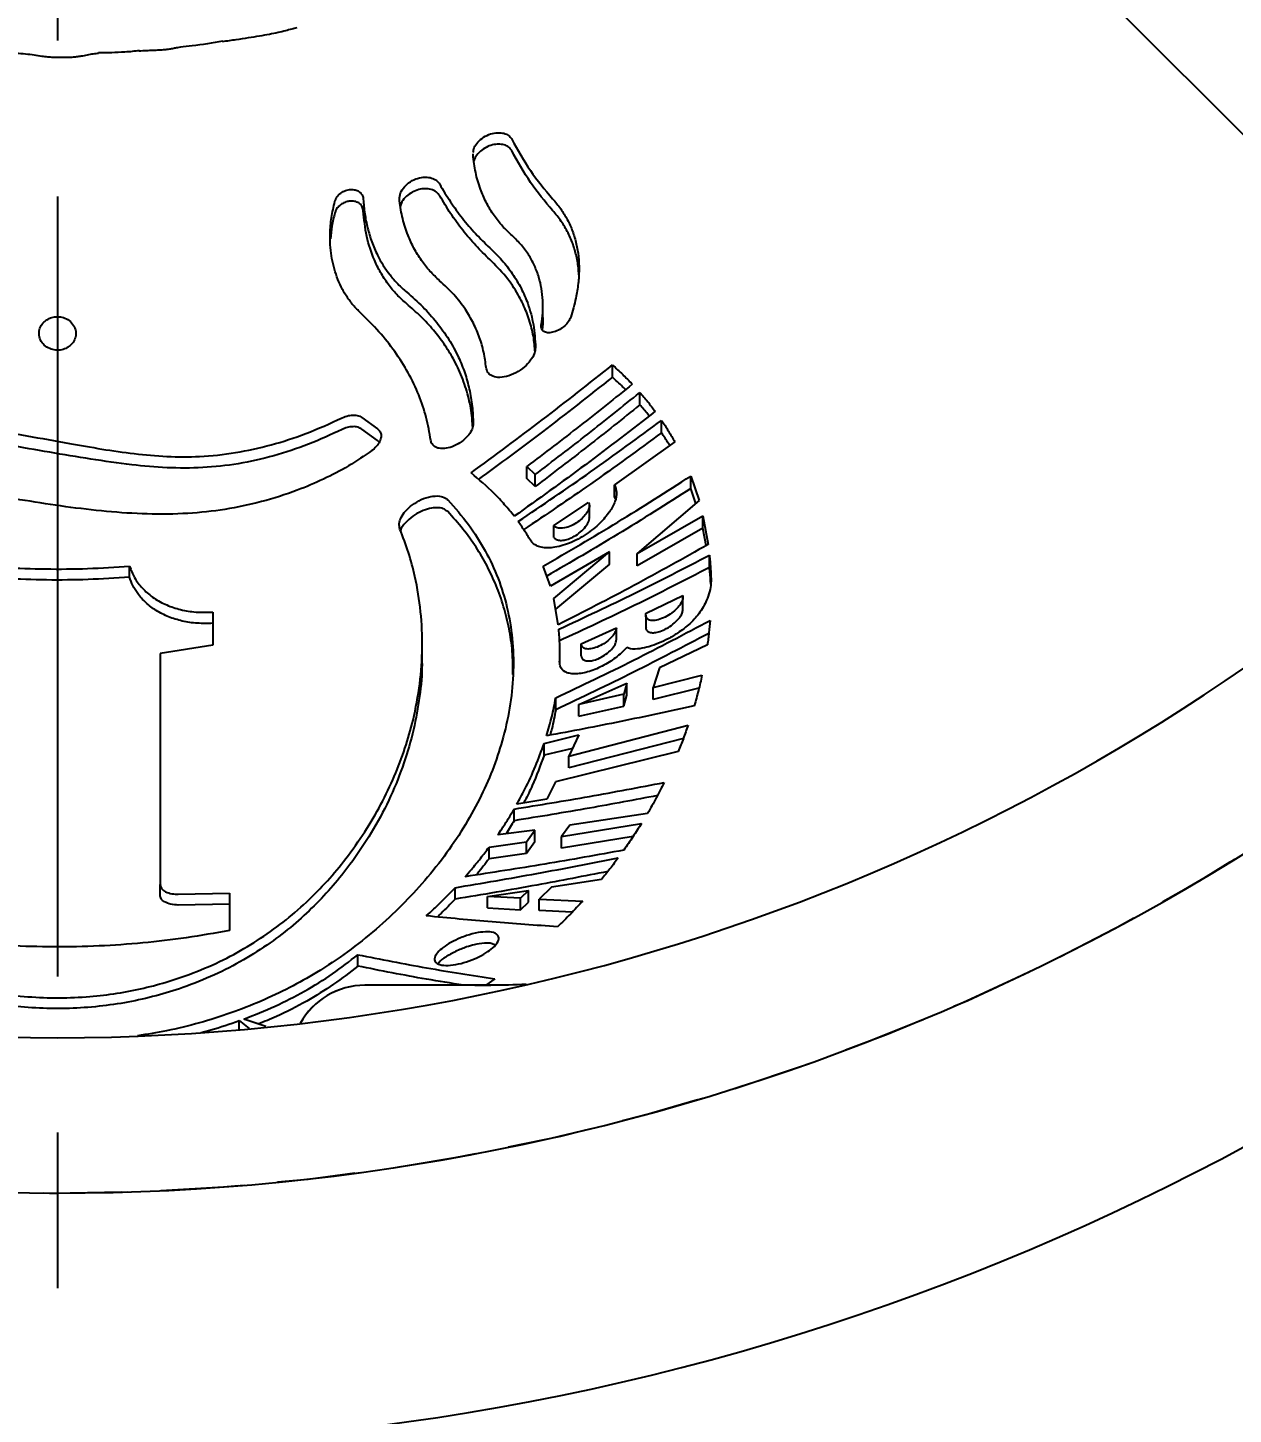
# Model space of a CAD drawing. Header units: millimetres. Extents: x 8 to 862, y 8 to 585.
# Drawn here: x 116.88 to 136.51, y 504.7 to 527.29 of the extents above; entities that cross this region are included whole.
import ezdxf

# ---------------------------------------------------------------- set-up
doc = ezdxf.new("R2010")
doc.units = ezdxf.units.MM
doc.linetypes.add('CENTERX2', pattern=[20.32, 12.7, -2.54, 2.54, -2.54])
doc.linetypes.add('HIDDEN', pattern=[1.905, 1.27, -0.635])
for name, color, linetype in [('CENTERLINE', 4, 'CENTERX2'), ('DIMENSIONS', 2, 'Continuous'), ('HIDDEN', 3, 'HIDDEN')]:
    doc.layers.add(name, color=color, linetype=linetype)
doc.layers.add('OUTLINE', color=7, linetype='Continuous', lineweight=25)
doc.styles.add('SLDTEXTSTYLE0', font='TXT', dxfattribs={"width": 0.75})
doc.dimstyles.new('SLDDIMSTYLE8', dxfattribs={"dimtxt": 3.5, "dimasz": 2, "dimexe": 0, "dimexo": 0.0625, "dimgap": 0.875, "dimtad": 1, "dimdec": 4, "dimzin": 12, "dimdsep": 46, "dimtxsty": 'SLDTEXTSTYLE0', "dimsah": 1, "dimcen": 0.09, "dimazin": 3, "dimtfac": 1, "dimtofl": 0, "dimtmove": 0, "dimatfit": 3, "dimfxl": 0, "dimfrac": 2, "dimtolj": 1, "dimtzin": 12, "dimarcsym": 0})

# ---------------------------------------------------------------- blocks, each defined once
blk = doc.blocks.new('_D_64')
at = {"layer": 'DIMENSIONS'}
for p, q in [((169.48, 544.855), (205.285, 544.855)), ((143.911, 518.303), (179.532, 482.682))]:
    blk.add_line(p, q, dxfattribs=at)
blk.add_arc((117.359, 544.855), 85.926, 315, 0, dxfattribs=at)
for points in [[(203.285, 544.855), (202.761, 542.861), (203.761, 542.849)], [(178.118, 484.096), (179.873, 485.178), (179.158, 485.876)]]:
    blk.add_solid(points, dxfattribs=at)
at = {"layer": 'DIMENSIONS', "char_height": 3.5, "attachment_point": 1, "rotation": 67.5, "style": 'SLDTEXTSTYLE0'}
for s, insert in [('Relief', (191.838, 511.917)), ('45°', (188.643, 504.204))]:
    blk.add_mtext(s, dxfattribs=dict(at, insert=insert))

msp = doc.modelspace()

# ---------------------------------------------------------------- linework, layer by layer
at = {"layer": 'CENTERLINE'}
for p, q in [((143.20394, 519.01015), (117.35918, 544.85491)), ((117.35918, 544.85491), (117.35918, 464.40584))]:
    msp.add_line(p, q, dxfattribs=at)
at = {"layer": 'HIDDEN'}
for centre, radius, start, end in [((117.35918, 544.85491), 36.55, 168.117223, 20.363121), ((117.35918, 544.8549), 36.55, 224.999997, 315.000003), ((117.35919, 544.85489), 45.99999, 273.123998, 311.876002)]:
    msp.add_arc(centre, radius, start, end, dxfattribs=at)
at = {"layer": 'OUTLINE'}
for p, q in [((124.12783, 525.21471), (124.13025, 525.23319)), ((125.26626, 522.56456), (125.26626, 522.75791)), ((126.39829, 521.59388), (126.39829, 521.79295)), ((126.84576, 521.14411), (126.84576, 521.34497)), ((122.3193, 520.93775), (122.57181, 520.75459)), ((127.19885, 520.68893), (127.19885, 520.89097)), ((122.57181, 520.56522), (122.3193, 520.74869)), ((122.59946, 520.53823), (122.57181, 520.56522)), ((127.41518, 520.54004), (126.43067, 519.84249)), ((125.00394, 520.1396), (125.13972, 520.00773)), ((125.00394, 519.94461), (125.00394, 520.1396)), ((125.13972, 519.81235), (125.00394, 519.94461)), ((125.13972, 519.81235), (125.13972, 520.00773)), ((127.67527, 519.98435), (127.80994, 519.584)), ((127.67527, 519.78145), (127.67527, 519.98435)), ((126.43067, 519.64336), (126.43067, 519.84249)), ((126.44696, 519.61234), (126.43067, 519.64336)), ((127.75698, 519.53859), (127.67527, 519.78145)), ((125.44616, 519.17896), (126.01004, 519.55495)), ((126.02368, 519.30412), (126.02368, 519.50299)), ((127.80994, 519.584), (126.80286, 518.72044)), ((125.44616, 518.98291), (125.44616, 519.17896)), ((126.80286, 518.72044), (127.87357, 519.33847)), ((127.87357, 519.33847), (127.95918, 518.86982)), ((127.87357, 519.13585), (127.87357, 519.33847)), ((127.87357, 519.13585), (126.80286, 518.52126)), ((127.92562, 518.85125), (127.87357, 519.13585)), ((126.3535, 518.7478), (125.38848, 518.19095)), ((125.44304, 517.98729), (126.3535, 518.7478)), ((126.3535, 518.54969), (126.3535, 518.7478)), ((126.80286, 518.52126), (126.80286, 518.72044)), ((118.53309, 518.33765), (118.53309, 518.51751)), ((125.38848, 518.19095), (125.27277, 518.5163)), ((126.3535, 518.54969), (125.47274, 517.81675)), ((127.97987, 518.49408), (127.97987, 518.69593)), ((126.94656, 517.75031), (127.54337, 518.03966)), ((125.51693, 517.56299), (125.44304, 517.98729)), ((127.54728, 517.81116), (127.54728, 518.01023)), ((119.89132, 517.76675), (119.89132, 517.23205)), ((126.94264, 517.7203), (126.94264, 517.52249)), ((125.89215, 517.25253), (126.46256, 517.51267)), ((126.46256, 517.31582), (126.46256, 517.51267)), ((119.89132, 517.23205), (119.03197, 517.09556)), ((123.30131, 517.06859), (123.30131, 517.25925)), ((125.89215, 517.05715), (125.89215, 517.25253)), ((127.94601, 517.2323), (127.16418, 516.85844)), ((119.03197, 517.09556), (119.03197, 513.33028)), ((125.54198, 516.93757), (125.54198, 517.11766)), ((127.16418, 516.85844), (127.06394, 516.54197)), ((127.06394, 516.54197), (127.85763, 516.73853)), ((125.85366, 516.26515), (126.63154, 516.61227)), ((126.63154, 516.61227), (126.58713, 516.42946)), ((126.63154, 516.41661), (126.63154, 516.61227)), ((127.06394, 516.34579), (127.06394, 516.54197)), ((127.80821, 516.52869), (127.06394, 516.34579)), ((125.47571, 516.17627), (125.47571, 516.36968)), ((126.58713, 516.42946), (125.85366, 516.26515)), ((125.85366, 516.0713), (125.85366, 516.26515)), ((125.85366, 516.0713), (126.58713, 516.23419)), ((126.58713, 516.23419), (126.58713, 516.42946)), ((126.58713, 516.23419), (126.63154, 516.41661)), ((125.68979, 515.42339), (127.63095, 515.92533)), ((125.2866, 515.63046), (125.85366, 515.7669)), ((125.2866, 515.43847), (125.2866, 515.63046)), ((125.85366, 515.7669), (125.68979, 515.42339)), ((127.55375, 515.70995), (125.68979, 515.23119)), ((125.74975, 515.54907), (125.2866, 515.43847)), ((127.4702, 515.49704), (125.47346, 515.00332)), ((125.68979, 515.23119), (125.68979, 515.42339)), ((125.47346, 515.00332), (125.32841, 514.71891)), ((125.32841, 514.71891), (124.84188, 514.63736)), ((124.79776, 514.3705), (124.79776, 514.56013)), ((126.97129, 514.4902), (125.70769, 514.29746)), ((125.13266, 514.21701), (124.53059, 514.13819)), ((124.99946, 514.02611), (125.13266, 514.21701)), ((125.13266, 514.0276), (125.13266, 514.21701)), ((125.57106, 514.11264), (126.87257, 514.3262)), ((125.70769, 514.29746), (125.57106, 514.11264)), ((124.38845, 513.93903), (124.99946, 514.02611)), ((125.13266, 514.0276), (124.99946, 513.83716)), ((124.99946, 513.83716), (124.99946, 514.02611)), ((126.73599, 514.11278), (125.57106, 513.92299)), ((125.57106, 513.92299), (125.57106, 514.11264)), ((124.38845, 513.75084), (124.38845, 513.93903)), ((124.99946, 513.83716), (124.38845, 513.75084)), ((119.03197, 513.156), (119.03197, 513.33028)), ((126.21836, 513.41172), (125.40724, 513.28699)), ((119.32745, 513.17169), (120.15969, 513.19034)), ((120.15969, 513.19034), (120.15969, 512.58154)), ((123.83557, 513.09214), (123.83557, 513.27883)), ((124.36652, 513.1385), (125.02941, 513.23151)), ((124.90287, 513.10809), (124.36652, 513.1385)), ((124.36652, 512.95154), (124.36652, 513.1385)), ((125.02941, 513.23151), (124.90287, 513.10809)), ((124.90287, 512.92075), (124.90287, 513.10809)), ((125.02941, 513.04387), (125.02941, 513.23151)), ((125.40724, 513.28699), (125.20689, 513.09289)), ((125.20689, 513.09289), (125.91563, 513.0625)), ((125.20689, 512.90535), (125.20689, 513.09289)), ((120.15969, 513.01316), (119.32745, 512.99679)), ((124.36652, 512.95154), (124.90287, 512.92075)), ((124.90287, 512.92075), (125.02941, 513.04387)), ((125.74496, 512.88196), (125.20689, 512.90535)), ((122.25185, 512.00282), (122.25185, 512.18697)), ((124.48404, 511.79533), (124.3354, 511.69289)), ((124.15675, 511.68903), (122.36658, 511.68984)), ((120.32149, 511.11384), (120.48205, 510.98788)), ((120.32149, 510.9653), (120.32149, 511.11384)), ((120.75425, 511.01624), (120.3947, 511.14047))]:
    msp.add_line(p, q, dxfattribs=at)
at = {"layer": 'OUTLINE', "flags": 128}
msp.add_lwpolyline([(124.58388, 511.69377), (124.35876, 511.69351), (123.93892, 511.69305), (123.44763, 511.69251), (122.88297, 511.69191), (122.36515, 511.69136)], dxfattribs=at)
at = {"layer": 'OUTLINE'}
for centre, radius, start, end in [((117.35918, 544.85491), 40.67122, 180.000003, 359.999997), ((117.35918, 544.85491), 34.01882, 180.000003, 359.999997), ((117.35918, 544.8549), 36.55, 224.999997, 315.000003), ((122.36629, 510.49137), 1.20001, 90.068295, 151.353941), ((122.36601, 510.48985), 1.19999, 89.972498, 151.267155)]:
    msp.add_arc(centre, radius, start, end, dxfattribs=at)
for points, knots in [([(121.25697, 527.28199), (121.22986, 527.27541), (121.16887, 527.2606), (121.06789, 527.23399), (120.94642, 527.20517), (120.80467, 527.17537), (120.64264, 527.14595), (120.46051, 527.11696), (120.25844, 527.08775), (120.11725, 527.06702), (120.0434, 527.05617)], [0, 0, 0, 0, 0.06772895, 0.15242777, 0.25357901, 0.37087168, 0.50417157, 0.65344739, 0.81870925, 1, 1, 1, 1]), ([(118.02982, 526.8674), (117.99894, 526.8646), (117.93598, 526.85887), (117.84182, 526.83881), (117.75327, 526.8215), (117.67086, 526.80881), (117.60804, 526.80269), (117.55091, 526.79981), (117.49984, 526.79949), (117.43611, 526.79907), (117.37866, 526.79874), (117.32692, 526.79922), (117.27216, 526.80167), (117.19986, 526.8077), (117.0975, 526.82024), (116.97676, 526.83772), (116.83632, 526.85776), (116.73872, 526.86413), (116.68841, 526.86741)], [0, 0, 0, 0, 0.068806204, 0.140298951, 0.213593562, 0.269277718, 0.325433927, 0.35370567, 0.396326127, 0.43884676, 0.495288942, 0.523942813, 0.553777228, 0.617029328, 0.685038688, 0.782822471, 0.888059781, 1, 1, 1, 1]), ([(118.69423, 526.91018), (118.61555, 526.90209), (118.3938, 526.87929), (118.1708, 526.87687), (118.02691, 526.87531)], [0, 0, 0, 0, 0.35476174, 1, 1, 1, 1]), ([(119.36461, 526.96697), (119.34747, 526.96435), (119.30989, 526.9586), (119.26137, 526.94858), (119.21753, 526.94096), (119.1811, 526.93528), (119.14226, 526.93014), (119.10105, 526.92565), (119.05747, 526.92188), (118.99473, 526.91769), (118.91054, 526.91404), (118.80273, 526.9109), (118.72796, 526.90643), (118.68909, 526.9041)], [0, 0, 0, 0, 0.07656507, 0.16783059, 0.21871162, 0.27299764, 0.33065387, 0.39166687, 0.45603665, 0.52376637, 0.66928354, 0.82809452, 1, 1, 1, 1]), ([(120.05269, 527.06601), (119.88652, 527.03666), (119.65727, 526.99617), (119.42542, 526.97683), (119.36161, 526.9715)], [0, 0, 0, 0, 0.72480331, 1, 1, 1, 1]), ([(124.13298, 525.25404), (124.13432, 525.27237), (124.13824, 525.32561), (124.19006, 525.40702), (124.27348, 525.48908), (124.38253, 525.54883), (124.49779, 525.57863), (124.60424, 525.57709), (124.69063, 525.54756), (124.73884, 525.50557), (124.75472, 525.47754), (124.75817, 525.47146)], [0, 0, 0, 0, 0.0669373, 0.19441104, 0.34070085, 0.4961824, 0.64466582, 0.77395825, 0.88173941, 0.97435607, 1, 1, 1, 1]), ([(124.75817, 525.28345), (124.74351, 525.30412), (124.71257, 525.34775), (124.63308, 525.38218), (124.54141, 525.39308), (124.44095, 525.37899), (124.33909, 525.34054), (124.24599, 525.27724), (124.17313, 525.20176), (124.15161, 525.14095), (124.14286, 525.1162)], [0, 0, 0, 0, 0.097813828, 0.206383155, 0.326176876, 0.457734895, 0.599997476, 0.749067249, 0.897901872, 1, 1, 1, 1]), ([(124.75817, 525.47146), (124.85426, 525.29694), (125.04485, 524.95076), (125.29915, 524.6483), (125.42524, 524.49833)], [0, 0, 0, 0, 0.50414783, 1, 1, 1, 1]), ([(125.42524, 524.30669), (125.30021, 524.45599), (125.04588, 524.75969), (124.85514, 525.10692), (124.75817, 525.28345)], [0, 0, 0, 0, 0.49160784, 1, 1, 1, 1]), ([(124.7449, 523.91843), (124.69161, 523.96927), (124.58518, 524.07081), (124.45024, 524.24933), (124.33579, 524.44485), (124.23879, 524.67198), (124.16346, 524.92948), (124.13983, 525.11868), (124.12783, 525.21471)], [0, 0, 0, 0, 0.15009999, 0.29977857, 0.45484278, 0.6113973, 0.80278191, 1, 1, 1, 1]), ([(122.92944, 524.46465), (122.93002, 524.49966), (122.93122, 524.5727), (122.98872, 524.67623), (123.0775, 524.76477), (123.1921, 524.82712), (123.31276, 524.85542), (123.42355, 524.85009), (123.51405, 524.81579), (123.56408, 524.77107), (123.58172, 524.7422), (123.58493, 524.73693)], [0, 0, 0, 0, 0.11445098, 0.23874182, 0.37938788, 0.52622378, 0.66445241, 0.78502952, 0.88803782, 0.97957601, 1, 1, 1, 1]), ([(121.87677, 524.45751), (121.88675, 524.48274), (121.90755, 524.53534), (121.97186, 524.596), (122.04962, 524.63731), (122.13207, 524.65451), (122.20762, 524.64848), (122.27021, 524.62227), (122.31578, 524.57878), (122.33728, 524.53227), (122.34041, 524.50274), (122.34142, 524.49317)], [0, 0, 0, 0, 0.12774238, 0.26624311, 0.40878386, 0.54279662, 0.660921, 0.76410626, 0.85904995, 0.95434946, 1, 1, 1, 1]), ([(123.58493, 524.54845), (123.56779, 524.57096), (123.53175, 524.61829), (123.44437, 524.65593), (123.34535, 524.66775), (123.23967, 524.65233), (123.13475, 524.61089), (123.0408, 524.54293), (122.97026, 524.46465), (122.95188, 524.40374), (122.94494, 524.38074)], [0, 0, 0, 0, 0.10475052, 0.22017578, 0.34419928, 0.47644897, 0.61675867, 0.7630264, 0.91051283, 1, 1, 1, 1]), ([(123.58493, 524.73693), (123.64217, 524.64099), (123.75585, 524.45043), (123.95212, 524.18211), (124.16445, 523.92929), (124.32249, 523.77668), (124.40115, 523.70073)], [0, 0, 0, 0, 0.253002318, 0.502515785, 0.752393366, 1, 1, 1, 1]), ([(122.29569, 522.64173), (122.25463, 522.68315), (122.17278, 522.76572), (122.06843, 522.90792), (121.97951, 523.06177), (121.88536, 523.27934), (121.81095, 523.57212), (121.79294, 523.89999), (121.81774, 524.19868), (121.85691, 524.37042), (121.87677, 524.45751)], [0, 0, 0, 0, 0.08940859, 0.17823362, 0.26977615, 0.36163317, 0.54136924, 0.72995063, 0.86306193, 1, 1, 1, 1]), ([(122.34142, 524.30367), (122.33756, 524.32586), (122.32969, 524.37109), (122.28232, 524.42511), (122.21889, 524.4568), (122.14772, 524.46596), (122.07537, 524.45589), (122.00483, 524.42769), (121.94172, 524.38152), (121.89677, 524.32592), (121.88245, 524.28437), (121.87677, 524.2679)], [0, 0, 0, 0, 0.10518667, 0.21444759, 0.32538409, 0.43579073, 0.5495712, 0.66872309, 0.79237922, 0.91771616, 1, 1, 1, 1]), ([(122.34142, 524.49317), (122.34777, 524.41385), (122.36038, 524.25632), (122.40714, 524.02311), (122.47584, 523.79661), (122.58835, 523.53453), (122.73337, 523.30431), (122.90131, 523.10888), (122.99877, 523.02217), (123.04764, 522.97869)], [0, 0, 0, 0, 0.13881577, 0.27567136, 0.41423129, 0.55130786, 0.77250874, 0.88592638, 1, 1, 1, 1]), ([(123.58475, 523.16531), (123.53024, 523.21634), (123.42145, 523.31819), (123.28199, 523.49659), (123.16228, 523.6916), (123.05839, 523.91871), (122.97471, 524.17696), (122.94467, 524.36789), (122.92944, 524.46465)], [0, 0, 0, 0, 0.15036793, 0.30010106, 0.45489943, 0.61078322, 0.80274643, 1, 1, 1, 1]), ([(124.40115, 523.51019), (124.32351, 523.58537), (124.16754, 523.73638), (123.95576, 523.98829), (123.75821, 524.25791), (123.64296, 524.45116), (123.58493, 524.54845)], [0, 0, 0, 0, 0.2444445, 0.491034568, 0.743772576, 1, 1, 1, 1]), ([(125.42524, 524.49833), (125.47026, 524.44517), (125.55949, 524.33981), (125.66811, 524.16163), (125.75409, 523.97082), (125.81422, 523.7687), (125.84862, 523.55901), (125.85888, 523.34101), (125.84442, 523.11406), (125.80315, 522.85319), (125.74991, 522.67341), (125.71916, 522.56956)], [0, 0, 0, 0, 0.10179668, 0.20178956, 0.3041598, 0.40730136, 0.50942301, 0.61437791, 0.72594545, 0.841689, 1, 1, 1, 1]), ([(121.87677, 524.2679), (121.85984, 524.19681), (121.82676, 524.05792), (121.81306, 523.91581), (121.80637, 523.84643)], [0, 0, 0, 0, 0.511825551, 1, 1, 1, 1]), ([(123.04764, 522.78941), (122.99274, 522.8387), (122.88327, 522.937), (122.74147, 523.1095), (122.61857, 523.29826), (122.49218, 523.55497), (122.38246, 523.89057), (122.35529, 524.16405), (122.34142, 524.30367)], [0, 0, 0, 0, 0.12868582, 0.25659961, 0.38859428, 0.52119346, 0.75553445, 1, 1, 1, 1]), ([(125.84981, 523.2621), (125.8496, 523.28178), (125.84861, 523.3742), (125.82126, 523.53643), (125.76576, 523.7462), (125.67991, 523.94633), (125.5679, 524.13682), (125.47304, 524.24978), (125.42524, 524.30669)], [0, 0, 0, 0, 0.05128401, 0.24080037, 0.42642359, 0.61608195, 0.80656609, 1, 1, 1, 1]), ([(125.24019, 522.44295), (125.24915, 522.51002), (125.26678, 522.64201), (125.26791, 522.84098), (125.24796, 523.03515), (125.20338, 523.22767), (125.13233, 523.41485), (125.03161, 523.59632), (124.90357, 523.76761), (124.7983, 523.86767), (124.7449, 523.91843)], [0, 0, 0, 0, 0.12452748, 0.245059, 0.36546716, 0.48328303, 0.60801194, 0.7328998, 0.8645003, 1, 1, 1, 1]), ([(124.40115, 523.70073), (124.46883, 523.63472), (124.60213, 523.50472), (124.77298, 523.28395), (124.91529, 523.04745), (125.03547, 522.76903), (125.12379, 522.44483), (125.13889, 522.20254), (125.14658, 522.07913)], [0, 0, 0, 0, 0.15431784, 0.30395177, 0.45471757, 0.60416125, 0.79837684, 1, 1, 1, 1]), ([(125.13577, 522.02528), (125.13307, 522.07047), (125.12497, 522.20589), (125.07688, 522.42926), (124.99119, 522.69014), (124.85687, 522.96386), (124.66591, 523.24611), (124.49084, 523.42074), (124.40115, 523.51019)], [0, 0, 0, 0, 0.079920653, 0.239466256, 0.401720141, 0.564028823, 0.776665529, 1, 1, 1, 1]), ([(124.3413, 521.74962), (124.33046, 521.83285), (124.3089, 521.9983), (124.23864, 522.24101), (124.13933, 522.47534), (124.00013, 522.71194), (123.81813, 522.94789), (123.66376, 523.0917), (123.58475, 523.16531)], [0, 0, 0, 0, 0.15286369, 0.30389599, 0.45906314, 0.61581325, 0.80334715, 1, 1, 1, 1]), ([(123.04764, 522.97869), (123.13646, 522.90062), (123.31076, 522.74744), (123.54102, 522.48913), (123.73817, 522.21412), (123.88922, 521.93656), (123.99834, 521.66411), (124.07256, 521.39786), (124.12027, 521.12109), (124.12779, 520.9321), (124.13158, 520.83687)], [0, 0, 0, 0, 0.14286951, 0.28036946, 0.41733726, 0.55118744, 0.66137333, 0.77150475, 0.88486712, 1, 1, 1, 1]), ([(124.12154, 520.78934), (124.11848, 520.84975), (124.10998, 521.01721), (124.05356, 521.2898), (123.95328, 521.60147), (123.81809, 521.88475), (123.65951, 522.13838), (123.48262, 522.36691), (123.27914, 522.58688), (123.12567, 522.72114), (123.04764, 522.78941)], [0, 0, 0, 0, 0.0775284, 0.21493218, 0.35545682, 0.49682095, 0.61631695, 0.73856148, 0.86707171, 1, 1, 1, 1]), ([(117.30723, 522.03751), (117.32452, 522.03558), (117.37274, 522.0302), (117.45162, 522.04231), (117.53506, 522.07989), (117.6035, 522.1401), (117.65031, 522.22091), (117.66565, 522.31805), (117.6403, 522.41872), (117.57541, 522.50398), (117.48493, 522.55957), (117.38615, 522.5822), (117.291, 522.57576), (117.20518, 522.54474), (117.13244, 522.49127), (117.07865, 522.41627), (117.05324, 522.32301), (117.06647, 522.22145), (117.12108, 522.13032), (117.20582, 522.06337), (117.27392, 522.046), (117.30723, 522.03751)], [0, 0, 0, 0, 0.02910031, 0.08112118, 0.13128422, 0.18059928, 0.23137311, 0.28467608, 0.34122992, 0.40045117, 0.45959268, 0.515521, 0.56756476, 0.61723606, 0.66641183, 0.71659705, 0.76900002, 0.82457109, 0.88327274, 0.9429013, 1, 1, 1, 1]), ([(123.44053, 520.56358), (123.41871, 520.68978), (123.37505, 520.94217), (123.24926, 521.31191), (123.07782, 521.67164), (122.85828, 522.01534), (122.59789, 522.34289), (122.39797, 522.54059), (122.29569, 522.64173)], [0, 0, 0, 0, 0.15859305, 0.3171869, 0.48239754, 0.65163572, 0.8217806, 1, 1, 1, 1]), ([(125.71916, 522.56956), (125.708, 522.54506), (125.68443, 522.49333), (125.62117, 522.42688), (125.542, 522.36839), (125.4517, 522.32785), (125.36578, 522.31271), (125.2961, 522.32445), (125.25144, 522.36014), (125.23643, 522.40408), (125.23907, 522.43136), (125.24019, 522.44295)], [0, 0, 0, 0, 0.12130015, 0.25607825, 0.4097429, 0.56594936, 0.70020468, 0.80034561, 0.87633941, 0.94744533, 1, 1, 1, 1]), ([(125.26599, 522.56455), (125.26607, 522.56298), (125.26975, 522.49592), (125.2624, 522.42887), (125.25522, 522.36338)], [0, 0, 0, 0, 0.02335726, 1, 1, 1, 1]), ([(125.14658, 522.07913), (125.1419, 522.04367), (125.13183, 521.96734), (125.063, 521.85905), (124.96281, 521.75312), (124.82919, 521.66167), (124.68121, 521.60124), (124.54169, 521.58328), (124.43139, 521.60843), (124.35894, 521.67004), (124.34705, 521.72369), (124.3413, 521.74962)], [0, 0, 0, 0, 0.09489567, 0.20423956, 0.33574529, 0.48509149, 0.63420656, 0.76074997, 0.85594021, 0.93037838, 1, 1, 1, 1]), ([(124.09641, 520.03536), (124.48476, 520.32099), (125.26258, 520.89307), (126.01936, 521.49271), (126.39829, 521.79295)], [0, 0, 0, 0, 0.49928395, 1, 1, 1, 1]), ([(126.39829, 521.79295), (126.42668, 521.7674), (126.48325, 521.7165), (126.59263, 521.61317), (126.67093, 521.53271), (126.7228, 521.47941)], [0, 0, 0, 0, 0.25391515, 0.50574199, 1, 1, 1, 1]), ([(126.39829, 521.59388), (126.01973, 521.29493), (125.30137, 520.72764), (124.56329, 520.18626), (124.21415, 519.93018)], [0, 0, 0, 0, 0.52696681, 1, 1, 1, 1]), ([(126.7228, 521.47941), (126.43934, 521.25203), (125.87264, 520.79741), (125.29344, 520.35882), (125.00394, 520.1396)], [0, 0, 0, 0, 0.50017407, 1, 1, 1, 1]), ([(126.61247, 521.39175), (126.59653, 521.40765), (126.52704, 521.477), (126.45433, 521.543), (126.39829, 521.59388)], [0, 0, 0, 0, 0.229250368, 1, 1, 1, 1]), ([(125.13972, 520.00773), (125.42692, 520.22642), (126.00184, 520.66421), (126.56428, 521.11792), (126.84576, 521.34497)], [0, 0, 0, 0, 0.49954918, 1, 1, 1, 1]), ([(126.84576, 521.34497), (126.86759, 521.31988), (126.91114, 521.26981), (126.99515, 521.16833), (127.05475, 521.08995), (127.09432, 521.03793)], [0, 0, 0, 0, 0.25251688, 0.50385189, 1, 1, 1, 1]), ([(112.50095, 520.90501), (112.62165, 520.93312), (112.86972, 520.99088), (113.25847, 521.02857), (113.6717, 521.03814), (114.1047, 521.01798), (114.55372, 520.97761), (115.00711, 520.92242), (115.54425, 520.84882), (116.16287, 520.75659), (116.85986, 520.64096), (117.49869, 520.5263), (118.08064, 520.4213), (118.60991, 520.34395), (119.14195, 520.29671), (119.69415, 520.29359), (120.2634, 520.35564), (120.84165, 520.48392), (121.42478, 520.6699), (121.80085, 520.84176), (121.99668, 520.93126)], [0, 0, 0, 0, 0.03846069, 0.07904641, 0.1210282, 0.16679793, 0.21360621, 0.26104966, 0.30866324, 0.38201748, 0.4553321, 0.52812215, 0.58363245, 0.6390192, 0.69422329, 0.74942711, 0.81028261, 0.87165953, 0.93316988, 1, 1, 1, 1]), ([(121.99668, 520.93126), (122.02991, 520.9451), (122.0948, 520.97214), (122.19406, 520.98125), (122.27155, 520.96765), (122.3076, 520.94508), (122.3193, 520.93775)], [0, 0, 0, 0, 0.31893789, 0.62286143, 0.87754418, 1, 1, 1, 1]), ([(127.09432, 521.03793), (126.71733, 520.74574), (125.96334, 520.16135), (125.18721, 519.6067), (124.79914, 519.32937)], [0, 0, 0, 0, 0.49998919, 1, 1, 1, 1]), ([(126.84576, 521.14411), (126.5644, 520.91813), (126.00188, 520.46632), (125.42705, 520.03029), (125.13972, 519.81235)], [0, 0, 0, 0, 0.50017144, 1, 1, 1, 1]), ([(126.99662, 520.96321), (126.98889, 520.97304), (126.94035, 521.03477), (126.88896, 521.09417), (126.84576, 521.14411)], [0, 0, 0, 0, 0.15924366, 1, 1, 1, 1]), ([(121.99668, 520.74252), (121.81576, 520.6591), (121.45376, 520.49219), (120.88653, 520.30519), (120.30959, 520.17356), (119.7265, 520.11231), (119.14546, 520.11061), (118.53719, 520.16574), (117.90086, 520.25957), (117.23154, 520.36985), (116.55921, 520.48832), (115.88576, 520.60409), (115.2134, 520.70842), (114.61504, 520.78198), (114.0936, 520.82832), (113.65217, 520.84939), (113.23676, 520.83955), (112.85233, 520.79905), (112.61618, 520.74329), (112.50095, 520.71607)], [0, 0, 0, 0, 0.06185313, 0.123757674, 0.185158645, 0.245360715, 0.305498801, 0.365382634, 0.434922102, 0.505290558, 0.576118352, 0.647008685, 0.717574626, 0.787477735, 0.834251784, 0.880190011, 0.92468463, 0.963247004, 1, 1, 1, 1]), ([(122.3193, 520.74869), (122.29757, 520.76068), (122.2513, 520.78621), (122.16618, 520.79107), (122.0789, 520.77782), (122.02355, 520.75405), (121.99668, 520.74252)], [0, 0, 0, 0, 0.2186628, 0.46553085, 0.74059028, 1, 1, 1, 1]), ([(122.57181, 520.75459), (122.58829, 520.73935), (122.62111, 520.70902), (122.63534, 520.63806), (122.61879, 520.56177), (122.57161, 520.48213), (122.52002, 520.43061), (122.48673, 520.40531), (122.48224, 520.4019)], [0, 0, 0, 0, 0.15617683, 0.31081736, 0.48705891, 0.70258418, 0.9599148, 1, 1, 1, 1]), ([(124.13158, 520.83687), (124.12728, 520.80643), (124.11804, 520.74093), (124.05755, 520.64901), (123.97029, 520.56058), (123.85534, 520.48596), (123.72927, 520.43816), (123.61094, 520.42568), (123.51719, 520.44855), (123.45681, 520.50009), (123.44563, 520.5437), (123.44053, 520.56358)], [0, 0, 0, 0, 0.09633196, 0.207293945, 0.339904818, 0.489105015, 0.637227738, 0.76352567, 0.859962113, 0.936172655, 1, 1, 1, 1]), ([(124.86374, 519.24349), (125.25827, 519.50994), (126.04785, 520.04319), (126.81501, 520.60825), (127.19885, 520.89097)], [0, 0, 0, 0, 0.499656216, 1, 1, 1, 1]), ([(127.19885, 520.89097), (127.21813, 520.86226), (127.25664, 520.80492), (127.33017, 520.68875), (127.38124, 520.59942), (127.41518, 520.54004)], [0, 0, 0, 0, 0.25152984, 0.5025153, 1, 1, 1, 1]), ([(127.19885, 520.68893), (126.81544, 520.40773), (126.07806, 519.86692), (125.31938, 519.35642), (124.95519, 519.11136)], [0, 0, 0, 0, 0.51996137, 1, 1, 1, 1]), ([(127.33185, 520.481), (127.32489, 520.49267), (127.28276, 520.56335), (127.23703, 520.63179), (127.19885, 520.68893)], [0, 0, 0, 0, 0.16510961, 1, 1, 1, 1]), ([(122.48224, 520.4019), (122.35684, 520.31513), (122.10424, 520.14032), (121.69367, 519.92783), (121.22175, 519.72746), (120.68604, 519.55731), (120.08951, 519.43172), (119.46607, 519.3647), (118.82084, 519.35867), (118.15662, 519.40168), (117.49311, 519.48148), (116.83038, 519.58413), (116.21527, 519.68849), (115.64648, 519.78191), (115.1254, 519.86134), (114.60736, 519.93093), (114.09287, 519.98661), (113.58542, 520.02519), (113.24845, 520.02267), (113.08268, 520.02142)], [0, 0, 0, 0, 0.04733896, 0.09536253, 0.14330597, 0.20653747, 0.26966113, 0.33241422, 0.40104203, 0.46988154, 0.53909655, 0.60861942, 0.67823949, 0.73294862, 0.78771439, 0.84201207, 0.89533669, 0.94851195, 1, 1, 1, 1]), ([(124.79914, 519.32937), (124.74793, 519.39281), (124.64451, 519.52094), (124.41627, 519.76366), (124.22463, 519.92645), (124.09641, 520.03536)], [0, 0, 0, 0, 0.24499064, 0.49484431, 1, 1, 1, 1]), ([(125.27277, 518.5163), (125.67862, 518.75233), (126.4901, 519.22426), (127.28029, 519.73103), (127.67527, 519.98435)], [0, 0, 0, 0, 0.50014391, 1, 1, 1, 1]), ([(122.93741, 519.11996), (122.93104, 519.14973), (122.91735, 519.2138), (122.95665, 519.31755), (123.0294, 519.42204), (123.14139, 519.52237), (123.28138, 519.60446), (123.43211, 519.6548), (123.56914, 519.66478), (123.66722, 519.63991), (123.70518, 519.60655), (123.71643, 519.59667)], [0, 0, 0, 0, 0.08201178, 0.17649813, 0.29205731, 0.43101718, 0.58460506, 0.73485086, 0.86221686, 0.95916741, 1, 1, 1, 1]), ([(126.43067, 519.84249), (126.44696, 519.80191), (126.48261, 519.71312), (126.44039, 519.5537), (126.34757, 519.38396), (126.221, 519.23853), (126.08954, 519.12202), (125.97053, 519.0343), (125.84091, 518.95633), (125.70381, 518.89119), (125.56633, 518.84388), (125.43672, 518.81679), (125.31923, 518.8113), (125.22137, 518.82487), (125.14289, 518.85723), (125.09102, 518.89735), (125.06995, 518.92898), (125.0623, 518.94047)], [0, 0, 0, 0, 0.06426598, 0.14062905, 0.23576991, 0.35601187, 0.42736763, 0.49978909, 0.57789644, 0.65441969, 0.72753759, 0.79598764, 0.85272249, 0.90366076, 0.94305767, 0.97932169, 1, 1, 1, 1]), ([(127.67527, 519.78145), (127.28072, 519.52968), (126.50922, 519.03737), (125.71718, 518.57886), (125.33019, 518.35483)], [0, 0, 0, 0, 0.51140783, 1, 1, 1, 1]), ([(111.92531, 519.4378), (111.8517, 519.27764), (111.70549, 518.95953), (111.55426, 518.45807), (111.45494, 517.94836), (111.41103, 517.43102), (111.42033, 516.90685), (111.48322, 516.37672), (111.60109, 515.84236), (111.77523, 515.30855), (112.0069, 514.77958), (112.27437, 514.3016), (112.56398, 513.87253), (112.86624, 513.49063), (113.20914, 513.12387), (113.59378, 512.77937), (114.02251, 512.46322), (114.49483, 512.17985), (114.97275, 511.95311), (115.44618, 511.77896), (115.90528, 511.64965), (116.38484, 511.55413), (116.87992, 511.4973), (117.38322, 511.47914), (117.86896, 511.4996), (118.33014, 511.55542), (118.76256, 511.63893), (119.21984, 511.76119), (119.69302, 511.93116), (120.17218, 512.15434), (120.62085, 512.41445), (121.03571, 512.70999), (121.41617, 513.03698), (121.75689, 513.38441), (122.07562, 513.76692), (122.36905, 514.18262), (122.63229, 514.6308), (122.85034, 515.08595), (123.02453, 515.54476), (123.16861, 516.04784), (123.26998, 516.5962), (123.31213, 517.18807), (123.28683, 517.77387), (123.20199, 518.29067), (123.08303, 518.73996), (122.98611, 518.99288), (122.93741, 519.11996)], [0, 0, 0, 0, 0.02343009, 0.04653608, 0.06948412, 0.09242282, 0.11548215, 0.13912471, 0.1633349, 0.18817388, 0.21371593, 0.24005028, 0.26093572, 0.28253645, 0.30478513, 0.32766128, 0.35114349, 0.37555419, 0.40083913, 0.42140549, 0.44260635, 0.46423759, 0.48639686, 0.50883964, 0.53118242, 0.55101138, 0.5705972, 0.58973353, 0.61393966, 0.63739443, 0.65997274, 0.68284956, 0.70506771, 0.72663649, 0.74752139, 0.77125293, 0.79425693, 0.81659802, 0.83832602, 0.85947732, 0.88615133, 0.91236891, 0.93826377, 0.96398458, 0.98190353, 1, 1, 1, 1]), ([(123.71643, 519.59667), (123.83244, 519.46551), (124.06073, 519.20741), (124.33365, 518.77442), (124.54541, 518.32157), (124.69411, 517.84105), (124.77766, 517.33508), (124.79468, 516.80651), (124.74482, 516.26671), (124.63382, 515.74568), (124.47112, 515.24675), (124.26518, 514.77112), (124.00843, 514.29925), (123.70112, 513.83557), (123.35244, 513.39673), (122.9669, 512.98279), (122.54827, 512.59438), (122.0857, 512.22717), (121.61417, 511.91086), (121.14093, 511.64517), (120.67428, 511.42492), (120.1831, 511.23257), (119.66883, 511.07139), (119.16054, 510.94659), (118.82099, 510.89254), (118.66288, 510.86738)], [0, 0, 0, 0, 0.042732771, 0.084090648, 0.124554374, 0.164602274, 0.206613585, 0.249497471, 0.293489658, 0.338768557, 0.379389855, 0.421548629, 0.465249845, 0.51050071, 0.557318085, 0.602059749, 0.648617458, 0.696740982, 0.746245812, 0.78720343, 0.829260797, 0.872249011, 0.916003566, 0.96088669, 1, 1, 1, 1]), ([(123.71643, 519.40499), (123.69274, 519.42267), (123.64125, 519.46109), (123.53424, 519.4724), (123.41263, 519.45792), (123.27831, 519.41102), (123.1421, 519.33377), (123.03075, 519.22843), (122.9575, 519.14472), (122.94764, 519.09512), (122.94721, 519.09294)], [0, 0, 0, 0, 0.09423169, 0.20474525, 0.33590337, 0.49036545, 0.6621131, 0.83645114, 0.9928101, 1, 1, 1, 1]), ([(124.7781, 516.74904), (124.77785, 516.87625), (124.77738, 517.12734), (124.71968, 517.49775), (124.63287, 517.85732), (124.51171, 518.19923), (124.36038, 518.52303), (124.17925, 518.83001), (123.96634, 519.12779), (123.80053, 519.31171), (123.71643, 519.40499)], [0, 0, 0, 0, 0.12988292, 0.25637085, 0.382101, 0.50771267, 0.62651443, 0.74698596, 0.87168563, 1, 1, 1, 1]), ([(126.01004, 519.55495), (126.01634, 519.53769), (126.03014, 519.49991), (126.01098, 519.43334), (125.97076, 519.36272), (125.90338, 519.28775), (125.81194, 519.21641), (125.70462, 519.16004), (125.59806, 519.13052), (125.50868, 519.13194), (125.46082, 519.15891), (125.44752, 519.1771), (125.44616, 519.17896)], [0, 0, 0, 0, 0.06627569, 0.14509635, 0.24324663, 0.36671133, 0.51310142, 0.66913207, 0.81055181, 0.91700083, 0.99151211, 1, 1, 1, 1]), ([(125.0623, 518.94047), (125.04691, 518.96634), (125.01605, 519.01818), (124.95115, 519.12011), (124.89871, 519.19413), (124.86374, 519.24349)], [0, 0, 0, 0, 0.24919389, 0.49939655, 1, 1, 1, 1]), ([(125.44616, 518.98291), (125.45946, 518.97013), (125.48847, 518.94225), (125.55709, 518.93342), (125.63733, 518.94297), (125.73189, 518.97607), (125.83192, 519.03285), (125.92624, 519.11039), (125.9909, 519.19698), (126.02714, 519.26637), (126.02195, 519.2997), (126.02128, 519.30402)], [0, 0, 0, 0, 0.07134308, 0.15564011, 0.26035225, 0.39179437, 0.54772769, 0.71469573, 0.86728243, 0.98279929, 1, 1, 1, 1]), ([(127.95918, 518.86982), (127.55748, 518.64389), (126.75255, 518.19116), (125.92932, 517.77264), (125.51693, 517.56299)], [0, 0, 0, 0, 0.49906188, 1, 1, 1, 1]), ([(115.82005, 518.55223), (116.044, 518.53111), (116.49213, 518.48884), (117.17, 518.46651), (117.85109, 518.47113), (118.3058, 518.50205), (118.53309, 518.51751)], [0, 0, 0, 0, 0.24832001, 0.49688658, 0.74851447, 1, 1, 1, 1]), ([(118.53309, 518.51751), (118.55801, 518.45345), (118.60859, 518.32342), (118.73922, 518.15182), (118.9079, 518.00462), (119.11018, 517.8889), (119.33813, 517.80972), (119.60076, 517.76038), (119.78767, 517.76448), (119.89132, 517.76675)], [0, 0, 0, 0, 0.12294183, 0.24956181, 0.38254927, 0.52292888, 0.66513922, 0.81429445, 1, 1, 1, 1]), ([(125.52466, 517.48903), (125.93857, 517.68182), (126.76542, 518.06694), (127.57537, 518.48643), (127.97987, 518.69593)], [0, 0, 0, 0, 0.50058712, 1, 1, 1, 1]), ([(127.97987, 518.49408), (127.5757, 518.28597), (126.76566, 517.86887), (125.93891, 517.48596), (125.52466, 517.29411)], [0, 0, 0, 0, 0.49894834, 1, 1, 1, 1]), ([(127.97987, 518.69593), (127.98326, 518.66087), (127.99175, 518.57289), (128.00152, 518.43128), (128.00524, 518.32465), (128.00711, 518.27114)], [0, 0, 0, 0, 0.24822824, 0.6227673, 1, 1, 1, 1]), ([(128.00027, 518.22091), (127.99942, 518.24168), (127.99715, 518.29776), (127.98996, 518.38883), (127.98323, 518.45905), (127.97987, 518.49408)], [0, 0, 0, 0, 0.22753955, 0.61458731, 1, 1, 1, 1]), ([(118.53309, 518.33765), (118.30847, 518.32254), (117.85912, 518.29232), (117.18077, 518.2872), (116.50021, 518.30873), (116.0467, 518.35085), (115.82005, 518.3719)], [0, 0, 0, 0, 0.24852459, 0.49718562, 0.74871418, 1, 1, 1, 1]), ([(119.89132, 517.58574), (119.80622, 517.5836), (119.639, 517.57939), (119.39503, 517.61604), (119.16963, 517.68526), (118.96882, 517.78576), (118.79853, 517.91461), (118.67274, 518.05555), (118.58443, 518.19798), (118.5501, 518.29137), (118.53309, 518.33765)], [0, 0, 0, 0, 0.15262007, 0.29988677, 0.44065611, 0.57444082, 0.7009901, 0.8217275, 0.91166036, 1, 1, 1, 1]), ([(128.00711, 518.27114), (128.00246, 518.22576), (127.99271, 518.13062), (127.95058, 517.99961), (127.89387, 517.87607), (127.82778, 517.76926), (127.74995, 517.67068), (127.66372, 517.58186), (127.56594, 517.49974), (127.44761, 517.41533), (127.30972, 517.33328), (127.15406, 517.25887), (126.999, 517.20212), (126.84706, 517.16831), (126.72044, 517.15993), (126.65263, 517.185), (126.63154, 517.1928)], [0, 0, 0, 0, 0.0707277, 0.14825851, 0.21235677, 0.28167667, 0.34281881, 0.40718651, 0.47364361, 0.54092486, 0.63283661, 0.72251013, 0.80879469, 0.88832091, 0.96525615, 1, 1, 1, 1]), ([(127.54337, 518.03966), (127.54512, 518.02081), (127.54906, 517.97849), (127.5172, 517.91237), (127.46554, 517.84125), (127.38729, 517.76741), (127.2876, 517.69913), (127.17683, 517.64825), (127.07408, 517.62577), (126.99114, 517.6342), (126.94381, 517.67956), (126.94088, 517.72276), (126.94545, 517.74495), (126.94656, 517.75031)], [0, 0, 0, 0, 0.063476952, 0.142430131, 0.241079167, 0.363802777, 0.505850549, 0.651351616, 0.775481299, 0.862306766, 0.922639204, 0.981285747, 1, 1, 1, 1]), ([(125.47571, 516.36968), (125.89932, 516.57202), (126.74574, 516.97633), (127.57553, 517.41378), (127.99004, 517.6323)], [0, 0, 0, 0, 0.50046472, 1, 1, 1, 1]), ([(126.94592, 517.52247), (126.94502, 517.5141), (126.94243, 517.48975), (126.9692, 517.45195), (127.02255, 517.43115), (127.09347, 517.43128), (127.18145, 517.45262), (127.28284, 517.49811), (127.38719, 517.56693), (127.47391, 517.65158), (127.53528, 517.73425), (127.54245, 517.79048), (127.5451, 517.8113)], [0, 0, 0, 0, 0.03021794, 0.08791443, 0.15135992, 0.23383371, 0.34269676, 0.47985895, 0.63782547, 0.79536326, 0.92420622, 1, 1, 1, 1]), ([(127.99004, 517.6323), (127.98421, 517.56578), (127.97545, 517.46577), (127.95969, 517.33253), (127.95058, 517.26576), (127.94601, 517.2323)], [0, 0, 0, 0, 0.49770026, 0.74828896, 1, 1, 1, 1]), ([(127.96994, 517.42209), (127.56242, 517.20838), (126.73921, 516.77669), (125.89965, 516.37773), (125.47571, 516.17627)], [0, 0, 0, 0, 0.49504608, 1, 1, 1, 1]), ([(125.5388, 516.95652), (125.54068, 517.04592), (125.5435, 517.17961), (125.53574, 517.3572), (125.52835, 517.44518), (125.52466, 517.48903)], [0, 0, 0, 0, 0.50312135, 0.75233554, 1, 1, 1, 1]), ([(126.46256, 517.51267), (126.45906, 517.49203), (126.45128, 517.44618), (126.40666, 517.38115), (126.34268, 517.31349), (126.25566, 517.24897), (126.15455, 517.19654), (126.05341, 517.167), (125.96805, 517.16436), (125.90722, 517.19355), (125.89259, 517.23168), (125.8922, 517.25001), (125.89215, 517.25253)], [0, 0, 0, 0, 0.08098768, 0.17985846, 0.30101665, 0.44515516, 0.60035672, 0.74394312, 0.8536559, 0.92828967, 0.99015198, 1, 1, 1, 1]), ([(126.63154, 517.1928), (126.60364, 517.16332), (126.54678, 517.10324), (126.44969, 517.02352), (126.34499, 516.95084), (126.23288, 516.88648), (126.1161, 516.83274), (125.99871, 516.79199), (125.88625, 516.76716), (125.78554, 516.75879), (125.69862, 516.76782), (125.61406, 516.79561), (125.54449, 516.86385), (125.54049, 516.9289), (125.5388, 516.95652)], [0, 0, 0, 0, 0.09167122, 0.18684787, 0.28332946, 0.37957247, 0.47869088, 0.57352403, 0.65994806, 0.73839874, 0.80104137, 0.85596158, 0.93884662, 1, 1, 1, 1]), ([(125.89215, 517.05715), (125.89449, 517.04114), (125.89921, 517.00902), (125.94418, 516.97742), (126.00448, 516.96856), (126.08158, 516.97818), (126.17289, 517.00925), (126.27095, 517.06238), (126.362, 517.13368), (126.42899, 517.21211), (126.46021, 517.27643), (126.46218, 517.30939), (126.46256, 517.31582)], [0, 0, 0, 0, 0.06081386, 0.12203961, 0.19737778, 0.2963711, 0.42262153, 0.57243163, 0.73049081, 0.87127976, 0.97489049, 1, 1, 1, 1]), ([(123.2948, 517.06857), (123.29644, 516.99874), (123.30226, 516.75049), (123.25382, 516.31986), (123.15061, 515.77856), (122.98557, 515.23507), (122.76169, 514.69458), (122.47578, 514.16218), (122.16591, 513.70092), (121.85027, 513.30724), (121.54249, 512.97731), (121.20023, 512.66397), (120.81629, 512.36761), (120.38727, 512.09441), (119.91271, 511.84971), (119.43508, 511.65708), (118.96351, 511.51304), (118.50707, 511.4103), (118.03491, 511.34069), (117.55237, 511.30816), (117.06637, 511.31198), (116.59621, 511.35112), (116.14799, 511.42311), (115.7253, 511.5217), (115.27209, 511.66141), (114.79833, 511.85273), (114.31568, 512.103), (113.86533, 512.39223), (113.45087, 512.71917), (113.07323, 513.07965), (112.73927, 513.45951), (112.43227, 513.87213), (112.15555, 514.31586), (111.91467, 514.79047), (111.72237, 515.27078), (111.57616, 515.75335), (111.47031, 516.27983), (111.41441, 516.71957), (111.42308, 516.99693), (111.42532, 517.0685)], [0, 0, 0, 0, 0.01140725, 0.04055246, 0.07053799, 0.10138392, 0.13316441, 0.16597935, 0.19995776, 0.22380046, 0.24836045, 0.27360346, 0.29953558, 0.32750822, 0.35658741, 0.38665645, 0.4115239, 0.43707467, 0.46302833, 0.48942617, 0.51601475, 0.54236621, 0.56643203, 0.59012449, 0.61322461, 0.64385889, 0.67346771, 0.70193005, 0.73118337, 0.75957883, 0.78711485, 0.81372375, 0.84352728, 0.8724469, 0.9005692, 0.92796411, 0.95468591, 0.98830713, 1, 1, 1, 1]), ([(127.85763, 516.73853), (127.83884, 516.65592), (127.81059, 516.53166), (127.76706, 516.36693), (127.74348, 516.28458), (127.73165, 516.24329)], [0, 0, 0, 0, 0.49720273, 0.74792291, 1, 1, 1, 1]), ([(125.32601, 515.75228), (125.35594, 515.85501), (125.40061, 516.00838), (125.44717, 516.21518), (125.46623, 516.31835), (125.47571, 516.36968)], [0, 0, 0, 0, 0.50485017, 0.75367323, 1, 1, 1, 1]), ([(127.73165, 516.24329), (127.33291, 516.15545), (126.53357, 515.97937), (125.72916, 515.82809), (125.32601, 515.75228)], [0, 0, 0, 0, 0.49883468, 1, 1, 1, 1]), ([(125.47571, 516.17627), (125.45617, 516.07355), (125.42983, 515.93499), (125.39353, 515.79875), (125.38414, 515.76352)], [0, 0, 0, 0, 0.74138899, 1, 1, 1, 1]), ([(127.63095, 515.92533), (127.60581, 515.85371), (127.56801, 515.74603), (127.51331, 515.60366), (127.48459, 515.53264), (127.4702, 515.49704)], [0, 0, 0, 0, 0.497653613, 0.748255846, 1, 1, 1, 1]), ([(124.84188, 514.63736), (124.88634, 514.71907), (124.99614, 514.92089), (125.14928, 515.25082), (125.24121, 515.50495), (125.2866, 515.63046)], [0, 0, 0, 0, 0.25612105, 0.63260912, 1, 1, 1, 1]), ([(125.2866, 515.43847), (125.22475, 515.27211), (125.13095, 515.01985), (125.01046, 514.7626), (124.96015, 514.66896), (124.9532, 514.65602)], [0, 0, 0, 0, 0.62532945, 0.94823954, 1, 1, 1, 1]), ([(124.79776, 514.56013), (125.20694, 514.62702), (126.02386, 514.76057), (126.83693, 514.91583), (127.24274, 514.99332)], [0, 0, 0, 0, 0.50089201, 1, 1, 1, 1]), ([(127.24274, 514.99332), (127.19989, 514.90881), (127.13542, 514.78167), (127.04338, 514.61475), (126.99536, 514.5318), (126.97129, 514.4902)], [0, 0, 0, 0, 0.49712001, 0.7478554, 1, 1, 1, 1]), ([(127.13247, 514.77993), (126.76349, 514.71004), (125.98711, 514.56299), (125.20707, 514.43674), (124.79776, 514.3705)], [0, 0, 0, 0, 0.47526796, 1, 1, 1, 1]), ([(124.53059, 514.13819), (124.55424, 514.17303), (124.61301, 514.25964), (124.70284, 514.39988), (124.76624, 514.50692), (124.79776, 514.56013)], [0, 0, 0, 0, 0.25287949, 0.62859423, 1, 1, 1, 1]), ([(124.79776, 514.3705), (124.75591, 514.2995), (124.71341, 514.22739), (124.66794, 514.15716), (124.66724, 514.15608)], [0, 0, 0, 0, 0.98471762, 1, 1, 1, 1]), ([(126.87257, 514.3262), (126.82632, 514.25283), (126.75676, 514.14247), (126.65926, 513.99787), (126.60892, 513.92611), (126.58368, 513.89014)], [0, 0, 0, 0, 0.4973515, 0.74802383, 1, 1, 1, 1]), ([(123.83557, 513.27883), (124.28037, 513.35436), (125.16848, 513.50519), (126.05241, 513.67884), (126.49364, 513.76552)], [0, 0, 0, 0, 0.5008349, 1, 1, 1, 1]), ([(123.99953, 513.45878), (124.03381, 513.49815), (124.11894, 513.59593), (124.2496, 513.75535), (124.34238, 513.87808), (124.38845, 513.93903)], [0, 0, 0, 0, 0.25336473, 0.62920397, 1, 1, 1, 1]), ([(126.58368, 513.89014), (126.15473, 513.81297), (125.29516, 513.65832), (124.43197, 513.52538), (123.99953, 513.45878)], [0, 0, 0, 0, 0.49902868, 1, 1, 1, 1]), ([(124.38845, 513.75084), (124.32718, 513.6695), (124.26022, 513.58062), (124.1891, 513.49509), (124.18307, 513.48784)], [0, 0, 0, 0, 0.91522196, 1, 1, 1, 1]), ([(126.49364, 513.76552), (126.44909, 513.70596), (126.3821, 513.61641), (126.28952, 513.49909), (126.24212, 513.44088), (126.21836, 513.41172)], [0, 0, 0, 0, 0.49770065, 0.74828392, 1, 1, 1, 1]), ([(126.32415, 513.54348), (125.93947, 513.46844), (125.11194, 513.30704), (124.28051, 513.16705), (123.83557, 513.09214)], [0, 0, 0, 0, 0.464853011, 1, 1, 1, 1]), ([(119.03197, 513.33028), (119.03732, 513.30706), (119.04916, 513.25561), (119.12771, 513.20526), (119.22176, 513.17695), (119.29258, 513.17342), (119.32745, 513.17169)], [0, 0, 0, 0, 0.18957646, 0.42004971, 0.71440747, 1, 1, 1, 1]), ([(119.32745, 512.99679), (119.2852, 512.99933), (119.20783, 513.00399), (119.10967, 513.03892), (119.04278, 513.09279), (119.03505, 513.13801), (119.03197, 513.156)], [0, 0, 0, 0, 0.34532565, 0.63222362, 0.85366626, 1, 1, 1, 1]), ([(123.36697, 512.82033), (123.40785, 512.85768), (123.50939, 512.95045), (123.66654, 513.10248), (123.77948, 513.22031), (123.83557, 513.27883)], [0, 0, 0, 0, 0.25335473, 0.62919811, 1, 1, 1, 1]), ([(123.83557, 513.09214), (123.76078, 513.01416), (123.66684, 512.9162), (123.56851, 512.8227), (123.54845, 512.80363)], [0, 0, 0, 0, 0.79608748, 1, 1, 1, 1]), ([(125.91563, 513.0625), (125.84942, 512.99145), (125.74979, 512.88453), (125.61197, 512.74589), (125.5413, 512.67749), (125.50586, 512.64318)], [0, 0, 0, 0, 0.49681844, 0.74762873, 1, 1, 1, 1]), ([(125.50586, 512.64318), (125.1501, 512.66773), (124.43633, 512.71699), (123.72417, 512.78581), (123.36697, 512.82033)], [0, 0, 0, 0, 0.49841576, 1, 1, 1, 1]), ([(120.15969, 512.58154), (119.92617, 512.5401), (119.45842, 512.45709), (118.74976, 512.3751), (118.03035, 512.32419), (117.30168, 512.30907), (116.56643, 512.33071), (115.7603, 512.39128), (115.20379, 512.47478), (114.88956, 512.52193)], [0, 0, 0, 0, 0.13427362, 0.26895267, 0.40373215, 0.54254247, 0.68145851, 0.82013546, 1, 1, 1, 1]), ([(123.9263, 512.46302), (123.95868, 512.47558), (124.05063, 512.51123), (124.19924, 512.55053), (124.357, 512.56533), (124.4783, 512.55364), (124.55711, 512.48704), (124.53804, 512.39307), (124.47075, 512.31357), (124.3668, 512.23005), (124.22902, 512.15176), (124.06708, 512.08373), (123.89561, 512.03402), (123.73251, 512.01082), (123.60467, 512.01505), (123.50483, 512.05765), (123.49612, 512.15192), (123.55563, 512.23106), (123.64659, 512.31299), (123.77399, 512.39449), (123.87324, 512.43915), (123.9263, 512.46302)], [0, 0, 0, 0, 0.04173836, 0.1185285, 0.18375059, 0.23167726, 0.26278575, 0.29288722, 0.33411336, 0.38770114, 0.4520623, 0.52406876, 0.59825301, 0.66648345, 0.71985183, 0.75464251, 0.78233296, 0.81955337, 0.86923101, 0.93010471, 1, 1, 1, 1]), ([(120.3947, 511.14047), (120.56618, 511.208), (120.9039, 511.34099), (121.38669, 511.58854), (121.83943, 511.86505), (122.11628, 512.08115), (122.25185, 512.18697)], [0, 0, 0, 0, 0.25807673, 0.50826553, 0.75920758, 1, 1, 1, 1]), ([(122.25185, 512.18697), (122.62451, 512.11343), (123.36581, 511.96715), (124.11264, 511.8524), (124.48404, 511.79533)], [0, 0, 0, 0, 0.50270573, 1, 1, 1, 1]), ([(124.02392, 512.31355), (123.96338, 512.29124), (123.84465, 512.24749), (123.69513, 512.15762), (123.59456, 512.0923), (123.56344, 512.0474), (123.56052, 512.04319)], [0, 0, 0, 0, 0.35584055, 0.69783326, 0.97166844, 1, 1, 1, 1]), ([(124.49051, 512.34441), (124.47356, 512.35285), (124.41882, 512.38009), (124.29828, 512.37483), (124.16001, 512.35551), (124.06528, 512.3263), (124.02392, 512.31355)], [0, 0, 0, 0, 0.11774153, 0.3800686, 0.72931224, 1, 1, 1, 1]), ([(122.25185, 512.00282), (122.12164, 511.90125), (121.85591, 511.694), (121.41013, 511.42148), (120.99968, 511.20594), (120.72918, 511.09821), (120.63062, 511.05896)], [0, 0, 0, 0, 0.2628566, 0.53639143, 0.83106638, 1, 1, 1, 1]), ([(123.97139, 511.69257), (123.7713, 511.72385), (123.19576, 511.81381), (122.62451, 511.9282), (122.25185, 512.00282)], [0, 0, 0, 0, 0.34764696, 1, 1, 1, 1]), ([(124.41666, 511.68892), (124.41664, 511.68892), (124.33, 511.68892), (124.24336, 511.68898), (124.15675, 511.68903)], [0, 0, 0, 0, 0.00023649, 1, 1, 1, 1]), ([(124.99564, 511.7057), (124.80271, 511.69731), (124.60975, 511.68892), (124.41668, 511.68892), (124.41666, 511.68892)], [0, 0, 0, 0, 0.9998971, 1, 1, 1, 1]), ([(119.69985, 510.92352), (119.75284, 510.93671), (119.96325, 510.98912), (120.16817, 511.06046), (120.32149, 511.11384)], [0, 0, 0, 0, 0.25183982, 1, 1, 1, 1])]:
    msp.add_open_spline(points, degree=3, knots=knots, dxfattribs=at)

# ---------------------------------------------------------------- dimensions: what is measured, and where the dimension line sits
at = {"layer": 'DIMENSIONS'}
dim = msp.add_angular_dim_2l(base=(196.74404, 511.97262), line1=((143.20394, 519.01015), (117.35918, 544.85491)), line2=((154.70918, 544.85491), (168.4798, 544.85491)), text='<> Relief', dimstyle='SLDDIMSTYLE8', dxfattribs=at)
dim.commit()
dim.dimension.update_dxf_attribs({"geometry": '_D_64', "text_midpoint": (196.74404, 511.97262), "dimtype": 162})

doc.saveas('drawing.dxf')
